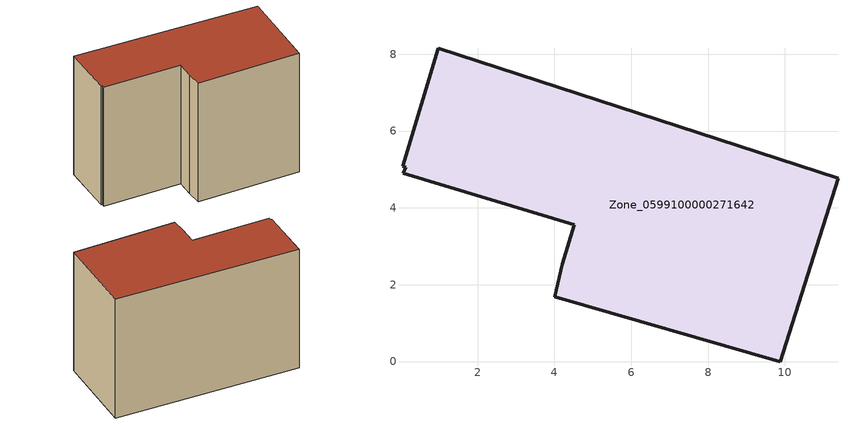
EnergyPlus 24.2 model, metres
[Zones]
Zone_0599100000271642
 floor ground (C_G): 11.38,4.77 9.88,0 4.01,1.68 4.21,2.53 4.52,3.56 0.07,4.9 0.13,5.06 0.05,5.08 0.98,8.15 z0.4
 wall outside (C_F): 9.88,0 11.38,4.77 0.98,8.15 0.05,5.08 0.13,5.06 0.07,4.9 4.52,3.56 4.21,2.53 4.01,1.68 9.88,0 z0.4:8.1
 roof outside (C_R): 0.07,4.9 4.52,3.56 4.21,2.53 4.01,1.68 9.88,0 11.38,4.77 0.98,8.15 0.05,5.08 0.13,5.06 z8.1
[BUILDING]
Pand.0599100000271642: North Axis=0; Terrain=City; Loads Convergence Tolerance Value=0.04; Temperature Convergence Tolerance Value=0.4; Solar Distribution=FullExterior; Maximum Number of Warmup Days=25; Minimum Number of Warmup Days=1
[Site:Location]
Rotterdam.The.Hague.AP_ZH_NLD Design_Conditions: Latitude=51.96; Longitude=4.45; Time Zone=1; Elevation=-4.5
[SITE:GROUNDTEMPERATURE:BUILDINGSURFACE]
18, 18, 18, 18, 18, 18, 18, 18, 18, 18, 18, 18
[MATERIAL] Thermal Absorptance=0.9; Solar Absorptance=0.7; Visible Absorptance=0.7
Name | Roughness | Thickness | Conductivity | Density | Specific Heat
G.TC.1946 | MediumSmooth | 0.15 | 1 | 540 | 1210
F.TC.1946 | Rough | 0.3 | 0.857143 | 1920 | 840
R.TC.1946 | MediumRough | 0.2 | 0.909091 | 1500 | 1000
[CONSTRUCTION]
C_G: G.TC.1946
C_F: F.TC.1946
C_R: R.TC.1946
[ZONE]
Zone_0599100000271642: Type=1; Multiplier=1; Ceiling Height=Autocalculate; Volume=Autocalculate; Floor Area=autocalculate; Part of Total Floor Area=Yes
[ZONEINFILTRATION:DESIGNFLOWRATE]
Infil_Zone_0599100000271642: Zone or ZoneList or Space or SpaceList=Zone_0599100000271642; Schedule=AlwaysOn; Design Flow Rate Calculation Method=Flow/Area; Flow Rate per Floor Area=0.003; Constant Term Coefficient=1; Temperature Term Coefficient=0; Velocity Term Coefficient=0; Velocity Squared Term Coefficient=0
[HVACTEMPLATE:ZONE:IDEALLOADSAIRSYSTEM]
Zone_0599100000271642: Maximum Heating Supply Air Temperature=50; Minimum Cooling Supply Air Temperature=13; Maximum Heating Supply Air Humidity Ratio=0.0156; Minimum Cooling Supply Air Humidity Ratio=0.0077; Heating Limit=NoLimit; Cooling Limit=NoLimit; Dehumidification Control Type=ConstantSensibleHeatRatio; Cooling Sensible Heat Ratio=0.7; Dehumidification Setpoint=60; Humidification Control Type=None; Humidification Setpoint=30; Outdoor Air Method=None; Outdoor Air Flow Rate per Person=0.00944; Outdoor Air Flow Rate per Zone Floor Area=0; Outdoor Air Flow Rate per Zone=0; Demand Controlled Ventilation Type=None; Outdoor Air Economizer Type=NoEconomizer; Heat Recovery Type=None; Sensible Heat Recovery Effectiveness=0.7; Latent Heat Recovery Effectiveness=0.65
[ZONECONTROL:THERMOSTAT]
ThermostatControl_Zone_0599100000271642: Zone or ZoneList=Zone_0599100000271642; Control Type Schedule=DualSetpointControlType; Control 1=Thermostat_Zone_0599100000271642; Temperature Difference Between Cutout And Setpoint=0
[THERMOSTATSETPOINT:DUALSETPOINT]
Thermostat_Zone_0599100000271642: Heating Setpoint Temperature Schedule=HeatingSetpoint_Zone_0599100000271642; Cooling Setpoint Temperature Schedule=CoolingSetpoint_Zone_0599100000271642
[SCHEDULE:COMPACT]
HeatingSetpoint_Zone_0599100000271642: Through: 12/31, For: AllDays, Until: 24:00, 21
CoolingSetpoint_Zone_0599100000271642: Through: 12/31, For: AllDays, Until: 24:00, 24
DualSetpointControlType: Through: 12/31, For: AllDays, Until: 24:00, 4
AlwaysOn: Through: 12/31, For: AllDays, Until: 24:00, 1
